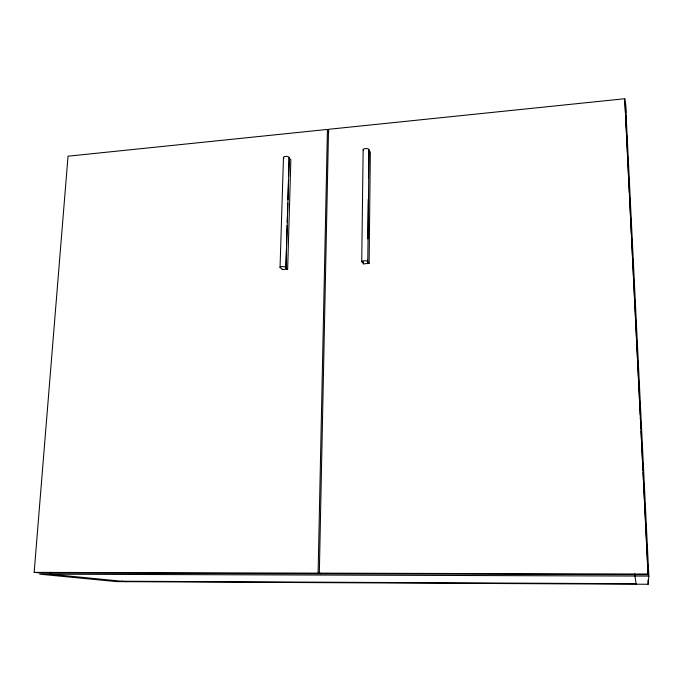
<?xml version="1.0" encoding="UTF-8"?>
<svg xmlns="http://www.w3.org/2000/svg" width="683" height="683" viewBox="0 0 683 683"><rect width="100%" height="100%" fill="white"/><g stroke="black" fill="none" stroke-linecap="round" stroke-linejoin="round"><path stroke-width="1.02" d="M367.539 262.289L367.565 260.155M367.804 238.862L368.239 199.47M368.478 178.178L368.794 150.491M367.778 261.785L369.033 149.85M369.119 263.442L368.368 262.989A3.022 0.982 0.5 0 1 367.659 262.033A3.022 0.982 0.6 0 0 366.088 260.863A3.022 0.982 0.6 0 0 362.314 261.128A3.022 0.982 0.6 0 0 362.579 262.392A3.014 0.973 0.7 0 1 363.305 263.348L363.279 263.851L369.119 263.442L370.331 151.959L369.605 151.387A2.945 1.246 0.3 0 1 368.914 150.175A2.945 1.246 0.5 0 0 365.764 148.553A2.945 1.246 0.5 0 0 363.51 150.388M361.734 261.691L363.143 149.756M363.279 263.851L363.305 261.734M318.107 573.131L327.43 129.42L68.035 156.194L34.15 572.371L40.297 572.977L321.625 573.78L318.107 573.131L34.15 572.371M319.328 573.139L328.54 129.309L624.757 98.736L648.082 574.71L322.837 573.78L319.328 573.139L648.124 574.027M287.645 269.187L286.817 268.752A2.963 0.939 2 0 1 285.912 267.83A2.971 0.948 2.1 0 0 284.128 266.694A2.971 0.948 2.1 0 0 280.491 266.959A2.971 0.948 2.1 0 0 281.029 268.171A2.963 0.939 2.1 0 1 281.942 269.093L282.028 269.58L287.645 269.187L290.864 159.651L290.062 159.105A2.894 1.195 2.4 0 1 289.182 157.927A2.894 1.204 2.5 0 0 285.844 156.364A2.894 1.204 2.5 0 0 283.932 158.14M280.047 267.488L283.471 157.525M285.853 268.069L286.425 248.877M286.519 245.675L287.116 225.416M287.219 222.223L287.791 203.022M287.885 199.829L288.491 179.569M288.585 176.368L289.122 158.243M285.972 267.582L289.25 157.619M50.397 572.209L50.243 574.207L126.142 581.668M648.85 576.093L39.674 574.172L116.742 581.626L648.158 584.264L648.85 576.093L625.534 103.15L625.867 112.669M121.531 581.216L636.061 583.717M327.43 129.42L328.984 131.887M636.146 584.204L634.712 573.925M628.625 178.826L624.757 98.736M628.727 180.952L629.299 192.657M629.41 194.792L631.34 234.167M631.451 236.292L640.236 415.076M640.338 417.211L640.91 428.915M641.021 431.041L641.593 442.746M641.696 444.881L642.951 470.416M643.053 472.542L643.634 484.256M643.736 486.381L648.082 574.71M647.945 580.004L648.158 584.264M625.978 115.845L626.354 126.432M626.644 134.901L626.832 140.186"/></g></svg>
